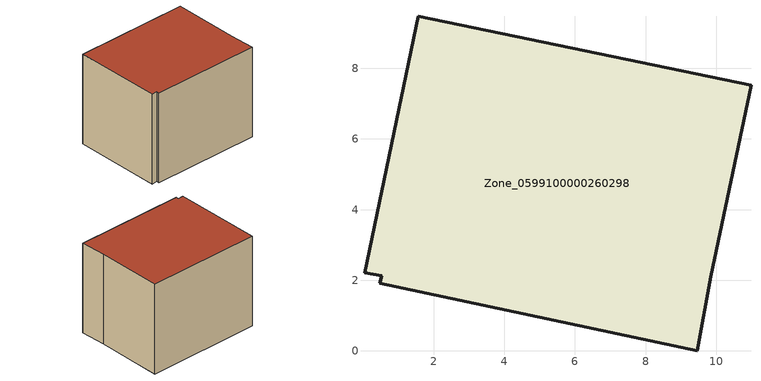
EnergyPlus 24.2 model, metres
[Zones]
Zone_0599100000260298
 floor ground (C_G): 0.48,1.91 0.53,2.13 0.04,2.21 1.57,9.48 10.99,7.51 9.85,2.09 9.47,0 z0
 wall outside (C_F): 1.57,9.48 0.04,2.21 0.53,2.13 0.48,1.91 9.47,0 9.85,2.09 10.99,7.51 1.57,9.48 z0:7.69
 roof outside (C_R): 0.53,2.13 0.48,1.91 9.47,0 9.85,2.09 10.99,7.51 1.57,9.48 0.04,2.21 z7.69
[BUILDING]
Pand.0599100000260298: North Axis=0; Terrain=City; Loads Convergence Tolerance Value=0.04; Temperature Convergence Tolerance Value=0.4; Solar Distribution=FullExterior; Maximum Number of Warmup Days=25; Minimum Number of Warmup Days=1
[Site:Location]
Rotterdam.The.Hague.AP_ZH_NLD Design_Conditions: Latitude=51.96; Longitude=4.45; Time Zone=1; Elevation=-4.5
[SITE:GROUNDTEMPERATURE:BUILDINGSURFACE]
18, 18, 18, 18, 18, 18, 18, 18, 18, 18, 18, 18
[MATERIAL] Thermal Absorptance=0.9; Solar Absorptance=0.7; Visible Absorptance=0.7
Name | Roughness | Thickness | Conductivity | Density | Specific Heat
G.TC.1992-2005 | MediumSmooth | 0.15 | 0.06 | 540 | 1210
F.TC.1992-2005 | Rough | 0.3 | 0.12 | 1920 | 840
R.TC.1992-2005 | MediumRough | 0.2 | 0.08 | 1500 | 1000
[CONSTRUCTION]
C_G: G.TC.1992-2005
C_F: F.TC.1992-2005
C_R: R.TC.1992-2005
[ZONE]
Zone_0599100000260298: Type=1; Multiplier=1; Ceiling Height=Autocalculate; Volume=Autocalculate; Floor Area=autocalculate; Part of Total Floor Area=Yes
[ZONEINFILTRATION:DESIGNFLOWRATE]
Infil_Zone_0599100000260298: Zone or ZoneList or Space or SpaceList=Zone_0599100000260298; Schedule=AlwaysOn; Design Flow Rate Calculation Method=Flow/Area; Flow Rate per Floor Area=0.0015; Constant Term Coefficient=1; Temperature Term Coefficient=0; Velocity Term Coefficient=0; Velocity Squared Term Coefficient=0
[HVACTEMPLATE:ZONE:IDEALLOADSAIRSYSTEM]
Zone_0599100000260298: Maximum Heating Supply Air Temperature=50; Minimum Cooling Supply Air Temperature=13; Maximum Heating Supply Air Humidity Ratio=0.0156; Minimum Cooling Supply Air Humidity Ratio=0.0077; Heating Limit=NoLimit; Cooling Limit=NoLimit; Dehumidification Control Type=ConstantSensibleHeatRatio; Cooling Sensible Heat Ratio=0.7; Dehumidification Setpoint=60; Humidification Control Type=None; Humidification Setpoint=30; Outdoor Air Method=None; Outdoor Air Flow Rate per Person=0.00944; Outdoor Air Flow Rate per Zone Floor Area=0; Outdoor Air Flow Rate per Zone=0; Demand Controlled Ventilation Type=None; Outdoor Air Economizer Type=NoEconomizer; Heat Recovery Type=None; Sensible Heat Recovery Effectiveness=0.7; Latent Heat Recovery Effectiveness=0.65
[ZONECONTROL:THERMOSTAT]
ThermostatControl_Zone_0599100000260298: Zone or ZoneList=Zone_0599100000260298; Control Type Schedule=DualSetpointControlType; Control 1=Thermostat_Zone_0599100000260298; Temperature Difference Between Cutout And Setpoint=0
[THERMOSTATSETPOINT:DUALSETPOINT]
Thermostat_Zone_0599100000260298: Heating Setpoint Temperature Schedule=HeatingSetpoint_Zone_0599100000260298; Cooling Setpoint Temperature Schedule=CoolingSetpoint_Zone_0599100000260298
[SCHEDULE:COMPACT]
HeatingSetpoint_Zone_0599100000260298: Through: 12/31, For: AllDays, Until: 24:00, 21
CoolingSetpoint_Zone_0599100000260298: Through: 12/31, For: AllDays, Until: 24:00, 24
DualSetpointControlType: Through: 12/31, For: AllDays, Until: 24:00, 4
AlwaysOn: Through: 12/31, For: AllDays, Until: 24:00, 1
